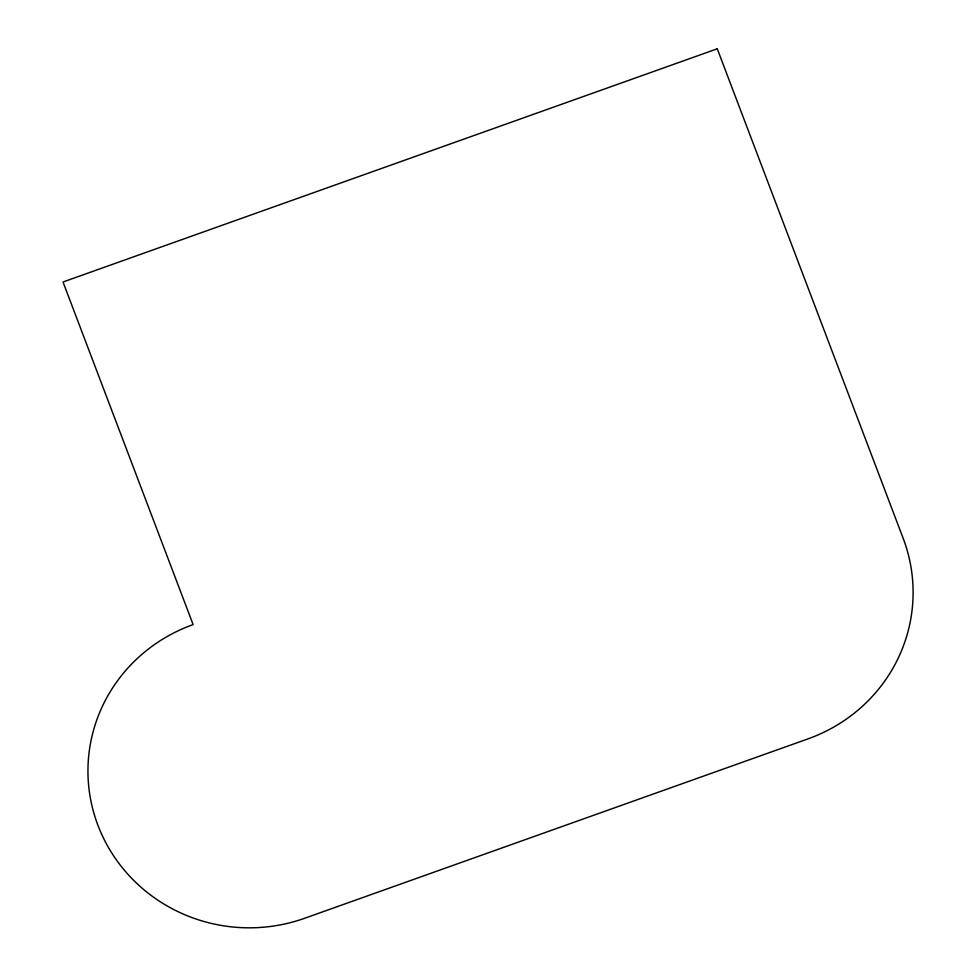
<?xml version="1.0" encoding="UTF-8"?>
<svg xmlns="http://www.w3.org/2000/svg" width="976" height="976" viewBox="0 0 976 976"><rect width="100%" height="100%" fill="white"/><g stroke="black" fill="none" stroke-linecap="round" stroke-linejoin="round"><path stroke-width="1.46" d="M717.262 48.8L63.013 281.991L193.126 624.603A160.955 156.38 2.5 0 0 97.917 825.257A160.955 156.38 2.5 0 0 304.658 918.27L807.921 738.905A160.955 156.38 2.5 0 0 903.142 538.252L717.262 48.8"/></g></svg>
